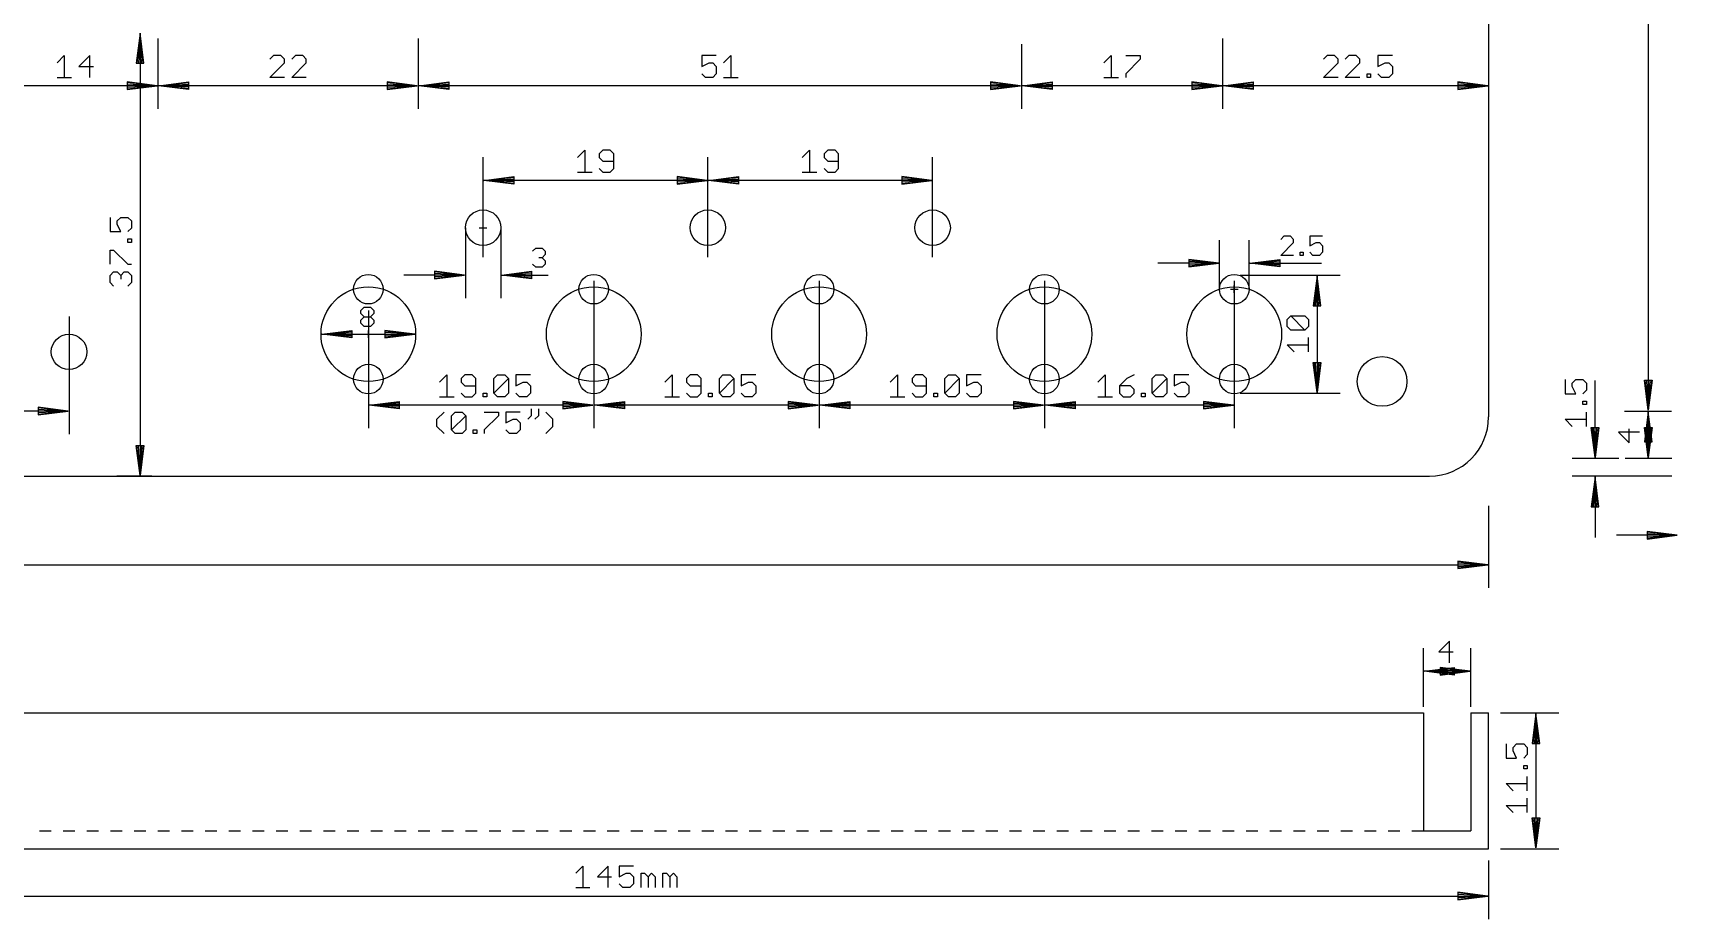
# Model space of a CAD drawing. Extents: x -9 to 622, y -48 to 444.
# Drawn here: x 166.9 to 305.9, y -47.5 to 27.5 of the extents above; entities that cross this region are included whole.
import ezdxf

# ---------------------------------------------------------------- set-up
doc = ezdxf.new("R2010")
doc.units = 0
for name, color, linetype in [('137', 1, 'CONTINUOUS'), ('20', 7, 'CONTINUOUS'), ('47', 2, 'CONTINUOUS')]:
    doc.layers.add(name, color=color, linetype=linetype)

msp = doc.modelspace()

# ---------------------------------------------------------------- linework, layer by layer
at = {"layer": '137'}
for p, q in [((170, 3.5), (170, -6.45)), ((169.935, -4.5), (84.565, -4.5)), ((169.935, -4.5), (167.4, -4.1808)), ((167.4, -4.1808), (167.4, -4.8192)), ((169.935, -4.5), (167.4, -4.24)), ((169.935, -4.5), (167.4, -4.37)), ((167.4, -4.8192), (169.935, -4.5)), ((167.4, -4.63), (169.935, -4.5)), ((167.4, -4.76), (169.935, -4.5))]:
    msp.add_line(p, q, dxfattribs=at)
msp.add_circle((170, 0.5), 1.5, dxfattribs=at)
at = {"layer": '20'}
for p, q in [((290, 65), (290, -5)), ((5, -10), (285, -10)), ((5.5, -30), (284.5, -30)), ((284.5, -30), (284.5, -40)), ((288.5, -30), (288.5, -40)), ((288.5, -30), (290, -30)), ((290, -41.5), (290, -30)), ((167.5, -40), (168.5, -40)), ((169.5, -40), (170.5, -40)), ((171.5, -40), (172.5, -40)), ((173.5, -40), (174.5, -40)), ((175.5, -40), (176.5, -40)), ((177.5, -40), (178.5, -40)), ((179.5, -40), (180.5, -40)), ((181.5, -40), (182.5, -40)), ((183.5, -40), (184.5, -40)), ((185.5, -40), (186.5, -40)), ((187.5, -40), (188.5, -40)), ((189.5, -40), (190.5, -40)), ((191.5, -40), (192.5, -40)), ((193.5, -40), (194.5, -40)), ((195.5, -40), (196.5, -40)), ((197.5, -40), (198.5, -40)), ((199.5, -40), (200.5, -40)), ((201.5, -40), (202.5, -40)), ((203.5, -40), (204.5, -40)), ((205.5, -40), (206.5, -40)), ((207.5, -40), (208.5, -40)), ((209.5, -40), (210.5, -40)), ((211.5, -40), (212.5, -40)), ((213.5, -40), (214.5, -40)), ((215.5, -40), (216.5, -40)), ((217.5, -40), (218.5, -40)), ((219.5, -40), (220.5, -40)), ((221.5, -40), (222.5, -40)), ((223.5, -40), (224.5, -40)), ((225.5, -40), (226.5, -40)), ((227.5, -40), (228.5, -40)), ((229.5, -40), (230.5, -40)), ((231.5, -40), (232.5, -40)), ((233.5, -40), (234.5, -40)), ((235.5, -40), (236.5, -40)), ((237.5, -40), (238.5, -40)), ((239.5, -40), (240.5, -40)), ((241.5, -40), (242.5, -40)), ((243.5, -40), (244.5, -40)), ((245.5, -40), (246.5, -40)), ((247.5, -40), (248.5, -40)), ((249.5, -40), (250.5, -40)), ((251.5, -40), (252.5, -40)), ((253.5, -40), (254.5, -40)), ((255.5, -40), (256.5, -40)), ((257.5, -40), (258.5, -40)), ((259.5, -40), (260.5, -40)), ((261.5, -40), (262.5, -40)), ((263.5, -40), (264.5, -40)), ((265.5, -40), (266.5, -40)), ((267.5, -40), (268.5, -40)), ((269.5, -40), (270.5, -40)), ((271.5, -40), (272.5, -40)), ((273.5, -40), (274.5, -40)), ((275.5, -40), (276.5, -40)), ((277.5, -40), (278.5, -40)), ((279.5, -40), (280.5, -40)), ((281.5, -40), (282.5, -40)), ((283.5, -40), (284.5, -40)), ((284.5, -40), (288.5, -40)), ((0, -41.5), (290, -41.5))]:
    msp.add_line(p, q, dxfattribs=at)
for centre, radius in [((205, 11), 1.5), ((224, 11), 1.5), ((243, 11), 1.5), ((195.3, 5.8), 1.25), ((214.35, 5.8), 1.25), ((233.4, 5.8), 1.25), ((252.45, 5.8), 1.25), ((268.5, 5.8), 1.25), ((195.3, 2), 4), ((214.35, 2), 4), ((233.4, 2), 4), ((252.45, 2), 4), ((268.5, 2), 4), ((281, -2), 2.1), ((195.3, -1.8), 1.25), ((214.35, -1.8), 1.25), ((233.4, -1.8), 1.25), ((252.45, -1.8), 1.25), ((268.5, -1.8), 1.25)]:
    msp.add_circle(centre, radius, dxfattribs=at)
msp.add_arc((285, -5), 5, 270, 0, dxfattribs=at)
at = {"layer": '47'}
for p, q in [((303.5, 64.435), (303.5, -4.435)), ((176, 27.435), (175.6808, 24.9)), ((176, 27.435), (175.74, 24.9)), ((176, 27.435), (175.87, 24.9)), ((176, 27.435), (176, -9.935)), ((176.3192, 24.9), (176, 27.435)), ((176.13, 24.9), (176, 27.435)), ((176.26, 24.9), (176, 27.435)), ((177.5, 27), (177.5, 21.05)), ((177.5, 26.5), (177.5, 21.05)), ((199.5, 27), (199.5, 21.05)), ((250.5, 26.5), (250.5, 21.05)), ((267.5, 27), (267.5, 21.05)), ((267.5, 26.5), (267.5, 21.05)), ((290, 27.5), (290, 21.05)), ((168.9829, 24.939), (169.5993, 25.5554)), ((169.5993, 25.5554), (169.5993, 23.7062)), ((171.7491, 25.5554), (170.8245, 24.6308)), ((171.7491, 23.7062), (171.7491, 25.5554)), ((187.2911, 25.5554), (186.9829, 25.2472)), ((187.9075, 25.5554), (187.2911, 25.5554)), ((188.2157, 25.2472), (187.9075, 25.5554)), ((188.2157, 24.939), (188.2157, 25.2472)), ((189.1327, 25.5554), (188.8245, 25.2472)), ((189.7491, 25.5554), (189.1327, 25.5554)), ((190.0573, 25.2472), (189.7491, 25.5554)), ((190.0573, 24.939), (190.0573, 25.2472)), ((199.5, 25.5), (199.5, 21.05)), ((224.7157, 25.5554), (223.4829, 25.5554)), ((223.4829, 25.5554), (223.4829, 24.6308)), ((225.3245, 24.939), (225.9409, 25.5554)), ((225.9409, 25.5554), (225.9409, 23.7062)), ((257.4829, 24.939), (258.0993, 25.5554)), ((258.0993, 25.5554), (258.0993, 23.7062)), ((259.3245, 25.5554), (260.5573, 25.5554)), ((260.5573, 25.2472), (259.3245, 24.0144)), ((260.5573, 25.5554), (260.5573, 25.2472)), ((276.3451, 25.5554), (276.0369, 25.2472)), ((276.9615, 25.5554), (276.3451, 25.5554)), ((277.2697, 25.2472), (276.9615, 25.5554)), ((277.2697, 24.939), (277.2697, 25.2472)), ((278.1866, 25.5554), (277.8784, 25.2472)), ((278.803, 25.5554), (278.1866, 25.5554)), ((279.1112, 25.2472), (278.803, 25.5554)), ((279.1112, 24.939), (279.1112, 25.2472)), ((281.8736, 25.5554), (280.6408, 25.5554)), ((280.6408, 25.5554), (280.6408, 24.6308)), ((168.9829, 23.7062), (170.2157, 23.7062)), ((170.8245, 24.6308), (172.0573, 24.6308)), ((175.6808, 24.9), (176.3192, 24.9)), ((186.9829, 23.7062), (188.2157, 24.939)), ((188.2157, 23.7062), (186.9829, 23.7062)), ((188.8245, 23.7062), (190.0573, 24.939)), ((190.0573, 23.7062), (188.8245, 23.7062)), ((223.4829, 24.6308), (224.0993, 24.939)), ((223.7911, 23.7062), (223.4829, 24.0144)), ((224.4075, 23.7062), (223.7911, 23.7062)), ((224.0993, 24.939), (224.4075, 24.939)), ((224.4075, 24.939), (224.7157, 24.6308)), ((224.7157, 24.0144), (224.4075, 23.7062)), ((224.7157, 24.6308), (224.7157, 24.0144)), ((225.3245, 23.7062), (226.5573, 23.7062)), ((250.5, 25), (250.5, 21.05)), ((257.4829, 23.7062), (258.7157, 23.7062)), ((259.3245, 24.0144), (259.3245, 23.7062)), ((276.0369, 23.7062), (277.2697, 24.939)), ((277.2697, 23.7062), (276.0369, 23.7062)), ((277.8784, 23.7062), (279.1112, 24.939)), ((279.1112, 23.7062), (277.8784, 23.7062)), ((279.72, 23.7062), (279.72, 24.0144)), ((279.72, 24.0144), (280.0282, 24.0144)), ((280.0282, 23.7062), (279.72, 23.7062)), ((280.0282, 24.0144), (280.0282, 23.7062)), ((280.6408, 24.6308), (281.2572, 24.939)), ((280.949, 23.7062), (280.6408, 24.0144)), ((281.5654, 23.7062), (280.949, 23.7062)), ((281.2572, 24.939), (281.5654, 24.939)), ((281.5654, 24.939), (281.8736, 24.6308)), ((281.8736, 24.0144), (281.5654, 23.7062)), ((281.8736, 24.6308), (281.8736, 24.0144)), ((177.435, 23), (163.565, 23)), ((177.435, 23), (174.9, 23.3192)), ((174.9, 23.3192), (174.9, 22.6808)), ((177.435, 23), (174.9, 23.26)), ((177.435, 23), (174.9, 23.13)), ((174.9, 22.6808), (177.435, 23)), ((174.9, 22.87), (177.435, 23)), ((174.9, 22.74), (177.435, 23)), ((177.565, 23), (180.1, 23.3192)), ((177.565, 23), (180.1, 23.26)), ((177.565, 23), (180.1, 23.13)), ((199.435, 23), (177.565, 23)), ((180.1, 22.6808), (177.565, 23)), ((180.1, 22.87), (177.565, 23)), ((180.1, 22.74), (177.565, 23)), ((180.1, 23.3192), (180.1, 22.6808)), ((199.435, 23), (196.9, 23.3192)), ((196.9, 23.3192), (196.9, 22.6808)), ((199.435, 23), (196.9, 23.26)), ((199.435, 23), (196.9, 23.13)), ((196.9, 22.6808), (199.435, 23)), ((196.9, 22.87), (199.435, 23)), ((196.9, 22.74), (199.435, 23)), ((199.565, 23), (202.1, 23.3192)), ((199.565, 23), (202.1, 23.26)), ((199.565, 23), (202.1, 23.13)), ((250.435, 23), (199.565, 23)), ((202.1, 22.6808), (199.565, 23)), ((202.1, 22.87), (199.565, 23)), ((202.1, 22.74), (199.565, 23)), ((202.1, 23.3192), (202.1, 22.6808)), ((250.435, 23), (247.9, 23.3192)), ((247.9, 23.3192), (247.9, 22.6808)), ((250.435, 23), (247.9, 23.26)), ((250.435, 23), (247.9, 23.13)), ((247.9, 22.6808), (250.435, 23)), ((247.9, 22.87), (250.435, 23)), ((247.9, 22.74), (250.435, 23)), ((250.565, 23), (253.1, 23.3192)), ((250.565, 23), (253.1, 23.26)), ((250.565, 23), (253.1, 23.13)), ((267.435, 23), (250.565, 23)), ((253.1, 22.6808), (250.565, 23)), ((253.1, 22.87), (250.565, 23)), ((253.1, 22.74), (250.565, 23)), ((253.1, 23.3192), (253.1, 22.6808)), ((267.435, 23), (264.9, 23.3192)), ((264.9, 23.3192), (264.9, 22.6808)), ((267.435, 23), (264.9, 23.26)), ((267.435, 23), (264.9, 23.13)), ((264.9, 22.6808), (267.435, 23)), ((264.9, 22.87), (267.435, 23)), ((264.9, 22.74), (267.435, 23)), ((267.565, 23), (270.1, 23.3192)), ((267.565, 23), (270.1, 23.26)), ((267.565, 23), (270.1, 23.13)), ((289.935, 23), (267.565, 23)), ((270.1, 22.6808), (267.565, 23)), ((270.1, 22.87), (267.565, 23)), ((270.1, 22.74), (267.565, 23)), ((270.1, 23.3192), (270.1, 22.6808)), ((289.935, 23), (287.4, 23.3192)), ((287.4, 23.3192), (287.4, 22.6808)), ((289.935, 23), (287.4, 23.26)), ((289.935, 23), (287.4, 23.13)), ((287.4, 22.6808), (289.935, 23)), ((287.4, 22.87), (289.935, 23)), ((287.4, 22.74), (289.935, 23)), ((205, 8.5), (205, 16.95)), ((212.9829, 16.939), (213.5993, 17.5554)), ((213.5993, 17.5554), (213.5993, 15.7062)), ((215.1327, 17.5554), (214.8245, 17.2472)), ((214.8245, 17.2472), (214.8245, 16.939)), ((214.8245, 16.939), (215.1327, 16.6308)), ((215.7491, 17.5554), (215.1327, 17.5554)), ((216.0573, 17.2472), (215.7491, 17.5554)), ((216.0573, 16.0144), (216.0573, 17.2472)), ((224, 8.5), (224, 16.95)), ((224, 8.5), (224, 16.95)), ((231.9829, 16.939), (232.5993, 17.5554)), ((232.5993, 17.5554), (232.5993, 15.7062)), ((234.1327, 17.5554), (233.8245, 17.2472)), ((233.8245, 17.2472), (233.8245, 16.939)), ((233.8245, 16.939), (234.1327, 16.6308)), ((234.7491, 17.5554), (234.1327, 17.5554)), ((235.0573, 17.2472), (234.7491, 17.5554)), ((235.0573, 16.0144), (235.0573, 17.2472)), ((243, 8.5), (243, 16.95)), ((205.065, 15), (207.6, 15.3192)), ((207.6, 15.3192), (207.6, 14.6808)), ((212.9829, 15.7062), (214.2157, 15.7062)), ((214.8245, 16.0144), (215.1327, 15.7062)), ((215.1327, 16.6308), (216.0573, 16.6308)), ((215.1327, 15.7062), (215.7491, 15.7062)), ((215.7491, 15.7062), (216.0573, 16.0144)), ((223.935, 15), (221.4, 15.3192)), ((221.4, 15.3192), (221.4, 14.6808)), ((224.065, 15), (226.6, 15.3192)), ((226.6, 15.3192), (226.6, 14.6808)), ((231.9829, 15.7062), (233.2157, 15.7062)), ((233.8245, 16.0144), (234.1327, 15.7062)), ((234.1327, 16.6308), (235.0573, 16.6308)), ((234.1327, 15.7062), (234.7491, 15.7062)), ((234.7491, 15.7062), (235.0573, 16.0144)), ((242.935, 15), (240.4, 15.3192)), ((240.4, 15.3192), (240.4, 14.6808)), ((205.065, 15), (207.6, 15.26)), ((205.065, 15), (207.6, 15.13)), ((223.935, 15), (205.065, 15)), ((207.6, 14.6808), (205.065, 15)), ((207.6, 14.87), (205.065, 15)), ((207.6, 14.74), (205.065, 15)), ((223.935, 15), (221.4, 15.26)), ((223.935, 15), (221.4, 15.13)), ((221.4, 14.6808), (223.935, 15)), ((221.4, 14.87), (223.935, 15)), ((221.4, 14.74), (223.935, 15)), ((224.065, 15), (226.6, 15.26)), ((224.065, 15), (226.6, 15.13)), ((242.935, 15), (224.065, 15)), ((226.6, 14.6808), (224.065, 15)), ((226.6, 14.87), (224.065, 15)), ((226.6, 14.74), (224.065, 15)), ((242.935, 15), (240.4, 15.26)), ((242.935, 15), (240.4, 15.13)), ((240.4, 14.6808), (242.935, 15)), ((240.4, 14.87), (242.935, 15)), ((240.4, 14.74), (242.935, 15)), ((173.4701, 11.8651), (173.4701, 10.6662)), ((174.0695, 11.5654), (174.3692, 11.8651)), ((174.0695, 11.2656), (174.0695, 11.5654)), ((174.3692, 10.6662), (174.0695, 11.2656)), ((174.3692, 11.8651), (174.9687, 11.8651)), ((174.9687, 11.8651), (175.2684, 11.5654)), ((175.2684, 11.5654), (175.2684, 10.9659)), ((205, 10.6808), (205, 11.3192)), ((173.4701, 10.6662), (174.3692, 10.6662)), ((175.2684, 10.9659), (174.9687, 10.6662)), ((174.9687, 9.7454), (174.9687, 10.0451)), ((174.9687, 10.0451), (175.2684, 10.0451)), ((175.2684, 9.7454), (174.9687, 9.7454)), ((175.2684, 10.0451), (175.2684, 9.7454)), ((203.5, 11), (203.5, 5.05)), ((204.6808, 11), (205.3192, 11)), ((206.5, 11), (206.5, 5.05)), ((267.25, 5.8), (267.25, 9.95)), ((269.75, 5.8), (269.75, 9.95)), ((272.6974, 10.2777), (272.4262, 10.0065)), ((272.4262, 8.6507), (273.5109, 9.7354)), ((273.2397, 10.2777), (272.6974, 10.2777)), ((273.5109, 10.0065), (273.2397, 10.2777)), ((273.5109, 9.7354), (273.5109, 10.0065)), ((275.9666, 10.2777), (274.8819, 10.2777)), ((274.8819, 10.2777), (274.8819, 9.4642)), ((274.8819, 9.4642), (275.4243, 9.7354)), ((275.4243, 9.7354), (275.6954, 9.7354)), ((275.6954, 9.7354), (275.9666, 9.4642)), ((173.4701, 7.9038), (173.4701, 9.1027)), ((173.4701, 9.1027), (173.7698, 9.1027)), ((173.7698, 9.1027), (174.9687, 7.9038)), ((209.1762, 9.0065), (209.4474, 9.2777)), ((209.4474, 9.2777), (209.9897, 9.2777)), ((209.9897, 8.4642), (209.7185, 8.4642)), ((209.9897, 9.2777), (210.2609, 9.0065)), ((210.2609, 8.7354), (209.9897, 8.4642)), ((209.9897, 8.4642), (210.2609, 8.193)), ((210.2609, 9.0065), (210.2609, 8.7354)), ((273.5109, 8.6507), (272.4262, 8.6507)), ((274.0634, 8.6507), (274.0634, 8.9219)), ((274.0634, 8.9219), (274.3345, 8.9219)), ((274.3345, 8.6507), (274.0634, 8.6507)), ((274.3345, 8.9219), (274.3345, 8.6507)), ((275.1531, 8.6507), (274.8819, 8.9219)), ((275.6954, 8.6507), (275.1531, 8.6507)), ((275.9666, 8.9219), (275.6954, 8.6507)), ((275.9666, 9.4642), (275.9666, 8.9219)), ((173.4701, 6.9614), (173.7698, 7.2612)), ((173.4701, 6.362), (173.4701, 6.9614)), ((173.7698, 7.2612), (174.0695, 7.2612)), ((174.0695, 7.2612), (174.3692, 6.9614)), ((174.3692, 6.9614), (174.669, 7.2612)), ((174.3692, 6.9614), (174.3692, 6.6617)), ((174.669, 7.2612), (174.9687, 7.2612)), ((174.9687, 7.9038), (175.2684, 7.9038)), ((174.9687, 7.2612), (175.2684, 6.9614)), ((175.2684, 6.9614), (175.2684, 6.362)), ((203.435, 7), (198.3, 7)), ((203.435, 7), (200.9, 7.3192)), ((200.9, 7.3192), (200.9, 6.6808)), ((203.435, 7), (200.9, 7.26)), ((203.435, 7), (200.9, 7.13)), ((200.9, 6.6808), (203.435, 7)), ((200.9, 6.87), (203.435, 7)), ((200.9, 6.74), (203.435, 7)), ((206.565, 7), (209.1, 7.3192)), ((206.565, 7), (209.1, 7.26)), ((206.565, 7), (209.1, 7.13)), ((206.565, 7), (210.5103, 7)), ((209.1, 6.6808), (206.565, 7)), ((209.1, 6.87), (206.565, 7)), ((209.1, 6.74), (206.565, 7)), ((209.1, 7.3192), (209.1, 6.6808)), ((209.4474, 7.6507), (209.1762, 7.9219)), ((209.9897, 7.6507), (209.4474, 7.6507)), ((210.2609, 7.9219), (209.9897, 7.6507)), ((210.2609, 8.193), (210.2609, 7.9219)), ((267.185, 8), (262.05, 8)), ((267.185, 8), (264.65, 8.3192)), ((264.65, 8.3192), (264.65, 7.6808)), ((267.185, 8), (264.65, 8.26)), ((267.185, 8), (264.65, 8.13)), ((264.65, 7.6808), (267.185, 8)), ((264.65, 7.87), (267.185, 8)), ((264.65, 7.74), (267.185, 8)), ((269, 7), (277.45, 7)), ((269.815, 8), (272.35, 8.3192)), ((269.815, 8), (272.35, 8.26)), ((269.815, 8), (272.35, 8.13)), ((269.815, 8), (275.8846, 8)), ((272.35, 7.6808), (269.815, 8)), ((272.35, 7.87), (269.815, 8)), ((272.35, 7.74), (269.815, 8)), ((272.35, 8.3192), (272.35, 7.6808)), ((173.7698, 6.0623), (173.4701, 6.362)), ((175.2684, 6.362), (174.9687, 6.0623)), ((214.35, 6.5), (214.35, -5.95)), ((233.4, 6.5), (233.4, -5.95)), ((252.45, 6.5), (252.45, -5.95)), ((268.1808, 5.8), (268.8192, 5.8)), ((268.5, 6.5), (268.5, -5.95)), ((268.5, 5.4808), (268.5, 6.1192)), ((275.5, 6.935), (275.1808, 4.4)), ((275.5, 6.935), (275.24, 4.4)), ((275.5, 6.935), (275.37, 4.4)), ((275.5, 6.935), (275.5, -2.935)), ((275.8192, 4.4), (275.5, 6.935)), ((275.63, 4.4), (275.5, 6.935)), ((275.76, 4.4), (275.5, 6.935)), ((194.6711, 4.0065), (194.9422, 4.2777)), ((194.9422, 4.2777), (195.4846, 4.2777)), ((195.4846, 4.2777), (195.7557, 4.0065)), ((275.1808, 4.4), (275.8192, 4.4)), ((194.6711, 3.7354), (194.6711, 4.0065)), ((194.9422, 3.4642), (194.6711, 3.7354)), ((194.6711, 3.193), (194.9422, 3.4642)), ((194.6711, 2.9219), (194.6711, 3.193)), ((194.9422, 2.6507), (194.6711, 2.9219)), ((194.9422, 3.4642), (195.4846, 3.4642)), ((195.3, 4), (195.3, -5.95)), ((195.7557, 3.7354), (195.4846, 3.4642)), ((195.4846, 3.4642), (195.7557, 3.193)), ((195.7557, 2.9219), (195.4846, 2.6507)), ((195.7557, 4.0065), (195.7557, 3.7354)), ((195.7557, 3.193), (195.7557, 2.9219)), ((214.35, 4), (214.35, -5.95)), ((233.4, 4), (233.4, -5.95)), ((252.45, 4), (252.45, -5.95)), ((272.9701, 3.2491), (273.2698, 3.5488)), ((272.9701, 2.6496), (272.9701, 3.2491)), ((273.2698, 3.5488), (274.4687, 3.5488)), ((274.4687, 2.3499), (273.2698, 3.5488)), ((274.4687, 3.5488), (274.7684, 3.2491)), ((274.7684, 3.2491), (274.7684, 2.6496)), ((191.3, 2), (191.3, 2)), ((191.365, 2), (193.9, 2.3192)), ((191.365, 2), (193.9, 2.26)), ((191.365, 2), (193.9, 2.13)), ((191.365, 2), (199.235, 2)), ((193.9, 1.6808), (191.365, 2)), ((193.9, 1.87), (191.365, 2)), ((193.9, 1.74), (191.365, 2)), ((193.9, 2.3192), (193.9, 1.6808)), ((195.4846, 2.6507), (194.9422, 2.6507)), ((194.9808, 2), (195.6192, 2)), ((195.3, 1.6808), (195.3, 2.3192)), ((199.235, 2), (196.7, 2.3192)), ((196.7, 2.3192), (196.7, 1.6808)), ((199.235, 2), (196.7, 2.26)), ((199.235, 2), (196.7, 2.13)), ((196.7, 1.6808), (199.235, 2)), ((196.7, 1.87), (199.235, 2)), ((196.7, 1.74), (199.235, 2)), ((199.3, 2), (199.3, 2)), ((273.2698, 2.3499), (272.9701, 2.6496)), ((274.4687, 2.3499), (273.2698, 2.3499)), ((274.7684, 2.6496), (274.4687, 2.3499)), ((274.7684, 0.5083), (274.7684, 1.7072)), ((273.5695, 0.5083), (272.9701, 1.1078)), ((272.9701, 1.1078), (274.7684, 1.1078)), ((275.5, -2.935), (275.1808, -0.4)), ((275.1808, -0.4), (275.8192, -0.4)), ((275.5, -2.935), (275.24, -0.4)), ((275.5, -2.935), (275.37, -0.4)), ((275.8192, -0.4), (275.5, -2.935)), ((275.63, -0.4), (275.5, -2.935)), ((275.76, -0.4), (275.5, -2.935)), ((201.3175, -2.061), (201.9339, -1.4446)), ((201.9339, -1.4446), (201.9339, -3.2938)), ((203.4672, -1.4446), (203.159, -1.7528)), ((203.159, -1.7528), (203.159, -2.061)), ((203.159, -2.061), (203.4672, -2.3692)), ((204.0836, -1.4446), (203.4672, -1.4446)), ((203.4672, -2.3692), (204.3918, -2.3692)), ((204.3918, -1.7528), (204.0836, -1.4446)), ((204.3918, -2.9856), (204.3918, -1.7528)), ((205.9214, -1.7528), (206.2296, -1.4446)), ((205.9214, -2.9856), (205.9214, -1.7528)), ((205.9214, -2.9856), (207.1542, -1.7528)), ((206.2296, -1.4446), (206.846, -1.4446)), ((206.846, -1.4446), (207.1542, -1.7528)), ((207.1542, -1.7528), (207.1542, -2.9856)), ((208.9957, -1.4446), (207.763, -1.4446)), ((207.763, -1.4446), (207.763, -2.3692)), ((207.763, -2.3692), (208.3794, -2.061)), ((208.3794, -2.061), (208.6876, -2.061)), ((208.6876, -2.061), (208.9957, -2.3692)), ((208.9957, -2.3692), (208.9957, -2.9856)), ((220.3675, -2.061), (220.9839, -1.4446)), ((220.9839, -1.4446), (220.9839, -3.2938)), ((222.5172, -1.4446), (222.209, -1.7528)), ((222.209, -1.7528), (222.209, -2.061)), ((222.209, -2.061), (222.5172, -2.3692)), ((223.1336, -1.4446), (222.5172, -1.4446)), ((222.5172, -2.3692), (223.4418, -2.3692)), ((223.4418, -1.7528), (223.1336, -1.4446)), ((223.4418, -2.9856), (223.4418, -1.7528)), ((224.9714, -1.7528), (225.2796, -1.4446)), ((224.9714, -2.9856), (224.9714, -1.7528)), ((224.9714, -2.9856), (226.2042, -1.7528)), ((225.2796, -1.4446), (225.896, -1.4446)), ((225.896, -1.4446), (226.2042, -1.7528)), ((226.2042, -1.7528), (226.2042, -2.9856)), ((228.0457, -1.4446), (226.813, -1.4446)), ((226.813, -1.4446), (226.813, -2.3692)), ((226.813, -2.3692), (227.4294, -2.061)), ((227.4294, -2.061), (227.7375, -2.061)), ((227.7375, -2.061), (228.0457, -2.3692)), ((228.0457, -2.3692), (228.0457, -2.9856)), ((239.4175, -2.061), (240.0339, -1.4446)), ((240.0339, -1.4446), (240.0339, -3.2938)), ((241.5672, -1.4446), (241.259, -1.7528)), ((241.259, -1.7528), (241.259, -2.061)), ((241.259, -2.061), (241.5672, -2.3692)), ((242.1836, -1.4446), (241.5672, -1.4446)), ((241.5672, -2.3692), (242.4918, -2.3692)), ((242.4918, -1.7528), (242.1836, -1.4446)), ((242.4918, -2.9856), (242.4918, -1.7528)), ((244.0214, -1.7528), (244.3296, -1.4446)), ((244.0214, -2.9856), (244.0214, -1.7528)), ((244.0214, -2.9856), (245.2542, -1.7528)), ((244.3296, -1.4446), (244.946, -1.4446)), ((244.946, -1.4446), (245.2542, -1.7528)), ((245.2542, -1.7528), (245.2542, -2.9856)), ((247.0957, -1.4446), (245.863, -1.4446)), ((245.863, -1.4446), (245.863, -2.3692)), ((245.863, -2.3692), (246.4794, -2.061)), ((246.4794, -2.061), (246.7876, -2.061)), ((246.7876, -2.061), (247.0957, -2.3692)), ((247.0957, -2.3692), (247.0957, -2.9856)), ((256.9675, -2.061), (257.5839, -1.4446)), ((257.5839, -1.4446), (257.5839, -3.2938)), ((259.4254, -1.7528), (258.809, -2.3692)), ((258.809, -2.3692), (258.809, -2.9856)), ((259.7336, -2.3692), (258.809, -2.3692)), ((260.0418, -1.4446), (259.4254, -1.7528)), ((260.0418, -2.6774), (259.7336, -2.3692)), ((260.0418, -2.9856), (260.0418, -2.6774)), ((261.5714, -1.7528), (261.8796, -1.4446)), ((261.5714, -2.9856), (261.5714, -1.7528)), ((261.5714, -2.9856), (262.8042, -1.7528)), ((261.8796, -1.4446), (262.496, -1.4446)), ((262.496, -1.4446), (262.8042, -1.7528)), ((262.8042, -1.7528), (262.8042, -2.9856)), ((264.6457, -1.4446), (263.413, -1.4446)), ((263.413, -1.4446), (263.413, -2.3692)), ((263.413, -2.3692), (264.0294, -2.061)), ((264.0294, -2.061), (264.3376, -2.061)), ((264.3376, -2.061), (264.6457, -2.3692)), ((264.6457, -2.3692), (264.6457, -2.9856)), ((296.4701, -1.8372), (296.4701, -3.036)), ((297.0695, -2.1369), (297.3692, -1.8372)), ((297.0695, -2.4366), (297.0695, -2.1369)), ((297.3692, -3.036), (297.0695, -2.4366)), ((297.3692, -1.8372), (297.9687, -1.8372)), ((297.9687, -1.8372), (298.2684, -2.1369)), ((298.2684, -2.7363), (297.9687, -3.036)), ((298.2684, -2.1369), (298.2684, -2.7363)), ((299, -8.435), (299, -1.9191)), ((303.5, -4.435), (303.1808, -1.9)), ((303.1808, -1.9), (303.8192, -1.9)), ((303.5, -4.435), (303.24, -1.9)), ((303.5, -4.435), (303.37, -1.9)), ((303.8192, -1.9), (303.5, -4.435)), ((303.63, -1.9), (303.5, -4.435)), ((303.76, -1.9), (303.5, -4.435)), ((195.365, -4), (197.9, -3.6808)), ((195.365, -4), (197.9, -3.74)), ((195.365, -4), (197.9, -3.87)), ((214.285, -4), (195.365, -4)), ((197.9, -4.3192), (195.365, -4)), ((197.9, -4.13), (195.365, -4)), ((197.9, -4.26), (195.365, -4)), ((197.9, -3.6808), (197.9, -4.3192)), ((201.3175, -3.2938), (202.5502, -3.2938)), ((203.159, -2.9856), (203.4672, -3.2938)), ((203.4672, -3.2938), (204.0836, -3.2938)), ((204.0836, -3.2938), (204.3918, -2.9856)), ((205.0006, -3.2938), (205.0006, -2.9856)), ((205.0006, -2.9856), (205.3088, -2.9856)), ((205.3088, -3.2938), (205.0006, -3.2938)), ((205.3088, -2.9856), (205.3088, -3.2938)), ((206.2296, -3.2938), (205.9214, -2.9856)), ((206.846, -3.2938), (206.2296, -3.2938)), ((207.1542, -2.9856), (206.846, -3.2938)), ((208.0712, -3.2938), (207.763, -2.9856)), ((208.6876, -3.2938), (208.0712, -3.2938)), ((208.9957, -2.9856), (208.6876, -3.2938)), ((214.285, -4), (211.75, -3.6808)), ((211.75, -3.6808), (211.75, -4.3192)), ((214.285, -4), (211.75, -3.74)), ((214.285, -4), (211.75, -3.87)), ((211.75, -4.3192), (214.285, -4)), ((211.75, -4.13), (214.285, -4)), ((211.75, -4.26), (214.285, -4)), ((214.415, -4), (216.95, -3.6808)), ((214.415, -4), (216.95, -3.74)), ((214.415, -4), (216.95, -3.87)), ((233.335, -4), (214.415, -4)), ((216.95, -4.3192), (214.415, -4)), ((216.95, -4.13), (214.415, -4)), ((216.95, -4.26), (214.415, -4)), ((216.95, -3.6808), (216.95, -4.3192)), ((220.3675, -3.2938), (221.6002, -3.2938)), ((222.209, -2.9856), (222.5172, -3.2938)), ((222.5172, -3.2938), (223.1336, -3.2938)), ((223.1336, -3.2938), (223.4418, -2.9856)), ((224.0506, -3.2938), (224.0506, -2.9856)), ((224.0506, -2.9856), (224.3588, -2.9856)), ((224.3588, -3.2938), (224.0506, -3.2938)), ((224.3588, -2.9856), (224.3588, -3.2938)), ((225.2796, -3.2938), (224.9714, -2.9856)), ((225.896, -3.2938), (225.2796, -3.2938)), ((226.2042, -2.9856), (225.896, -3.2938)), ((227.1212, -3.2938), (226.813, -2.9856)), ((227.7375, -3.2938), (227.1212, -3.2938)), ((228.0457, -2.9856), (227.7375, -3.2938)), ((233.335, -4), (230.8, -3.6808)), ((230.8, -3.6808), (230.8, -4.3192)), ((233.335, -4), (230.8, -3.74)), ((233.335, -4), (230.8, -3.87)), ((230.8, -4.3192), (233.335, -4)), ((230.8, -4.13), (233.335, -4)), ((230.8, -4.26), (233.335, -4)), ((233.465, -4), (236, -3.6808)), ((233.465, -4), (236, -3.74)), ((233.465, -4), (236, -3.87)), ((252.385, -4), (233.465, -4)), ((236, -4.3192), (233.465, -4)), ((236, -4.13), (233.465, -4)), ((236, -4.26), (233.465, -4)), ((236, -3.6808), (236, -4.3192)), ((239.4175, -3.2938), (240.6502, -3.2938)), ((241.259, -2.9856), (241.5672, -3.2938)), ((241.5672, -3.2938), (242.1836, -3.2938)), ((242.1836, -3.2938), (242.4918, -2.9856)), ((243.1006, -3.2938), (243.1006, -2.9856)), ((243.1006, -2.9856), (243.4088, -2.9856)), ((243.4088, -3.2938), (243.1006, -3.2938)), ((243.4088, -2.9856), (243.4088, -3.2938)), ((244.3296, -3.2938), (244.0214, -2.9856)), ((244.946, -3.2938), (244.3296, -3.2938)), ((245.2542, -2.9856), (244.946, -3.2938)), ((246.1712, -3.2938), (245.863, -2.9856)), ((246.7876, -3.2938), (246.1712, -3.2938)), ((247.0957, -2.9856), (246.7876, -3.2938)), ((252.385, -4), (249.85, -3.6808)), ((249.85, -3.6808), (249.85, -4.3192)), ((252.385, -4), (249.85, -3.74)), ((252.385, -4), (249.85, -3.87)), ((249.85, -4.3192), (252.385, -4)), ((249.85, -4.13), (252.385, -4)), ((249.85, -4.26), (252.385, -4)), ((252.515, -4), (255.05, -3.6808)), ((252.515, -4), (255.05, -3.74)), ((252.515, -4), (255.05, -3.87)), ((268.435, -4), (252.515, -4)), ((255.05, -4.3192), (252.515, -4)), ((255.05, -4.13), (252.515, -4)), ((255.05, -4.26), (252.515, -4)), ((255.05, -3.6808), (255.05, -4.3192)), ((256.9675, -3.2938), (258.2002, -3.2938)), ((258.809, -2.9856), (259.1172, -3.2938)), ((259.1172, -3.2938), (259.7336, -3.2938)), ((259.7336, -3.2938), (260.0418, -2.9856)), ((260.6506, -3.2938), (260.6506, -2.9856)), ((260.6506, -2.9856), (260.9588, -2.9856)), ((260.9588, -3.2938), (260.6506, -3.2938)), ((260.9588, -2.9856), (260.9588, -3.2938)), ((261.8796, -3.2938), (261.5714, -2.9856)), ((262.496, -3.2938), (261.8796, -3.2938)), ((262.8042, -2.9856), (262.496, -3.2938)), ((263.7212, -3.2938), (263.413, -2.9856)), ((264.3376, -3.2938), (263.7212, -3.2938)), ((264.6457, -2.9856), (264.3376, -3.2938)), ((268.435, -4), (265.9, -3.6808)), ((265.9, -3.6808), (265.9, -4.3192)), ((268.435, -4), (265.9, -3.74)), ((268.435, -4), (265.9, -3.87)), ((265.9, -4.3192), (268.435, -4)), ((265.9, -4.13), (268.435, -4)), ((265.9, -4.26), (268.435, -4)), ((269, -3), (277.45, -3)), ((296.4701, -3.036), (297.3692, -3.036)), ((297.9687, -3.9568), (297.9687, -3.6571)), ((297.9687, -3.6571), (298.2684, -3.6571)), ((298.2684, -3.9568), (297.9687, -3.9568)), ((298.2684, -3.6571), (298.2684, -3.9568)), ((201.1016, -5.1995), (201.701, -4.6001)), ((201.1016, -5.799), (201.1016, -5.1995)), ((202.3293, -4.8998), (202.629, -4.6001)), ((202.3293, -6.0987), (202.3293, -4.8998)), ((202.3293, -6.0987), (203.5282, -4.8998)), ((202.629, -4.6001), (203.2285, -4.6001)), ((203.2285, -4.6001), (203.5282, -4.8998)), ((203.5282, -4.8998), (203.5282, -6.0987)), ((205.0917, -4.6001), (206.2906, -4.6001)), ((206.2906, -4.8998), (205.0917, -6.0987)), ((206.2906, -4.6001), (206.2906, -4.8998)), ((208.1321, -4.6001), (206.9332, -4.6001)), ((206.9332, -4.6001), (206.9332, -5.4992)), ((206.9332, -5.4992), (207.5327, -5.1995)), ((207.5327, -5.1995), (207.8324, -5.1995)), ((207.8324, -5.1995), (208.1321, -5.4992)), ((208.1321, -5.4992), (208.1321, -6.0987)), ((209.0745, -4.8998), (208.7748, -5.1995)), ((209.0745, -4.3003), (209.0745, -4.8998)), ((209.674, -4.8998), (209.3743, -5.1995)), ((209.674, -4.3003), (209.674, -4.8998)), ((210.9089, -5.1995), (210.3095, -4.6001)), ((210.9089, -5.799), (210.9089, -5.1995)), ((297.0695, -5.7984), (296.4701, -5.199)), ((296.4701, -5.199), (298.2684, -5.199)), ((298.2684, -5.7984), (298.2684, -4.5995)), ((301.5, -4.5), (305.45, -4.5)), ((302.5, -4.5), (305.45, -4.5)), ((303.5, -4.565), (303.1808, -7.1)), ((303.5, -4.565), (303.24, -7.1)), ((303.5, -4.565), (303.37, -7.1)), ((303.5, -4.565), (303.5, -8.435)), ((303.8192, -7.1), (303.5, -4.565)), ((303.63, -7.1), (303.5, -4.565)), ((303.76, -7.1), (303.5, -4.565)), ((201.701, -6.3984), (201.1016, -5.799)), ((202.629, -6.3984), (202.3293, -6.0987)), ((203.2285, -6.3984), (202.629, -6.3984)), ((203.5282, -6.0987), (203.2285, -6.3984)), ((204.1709, -6.3984), (204.1709, -6.0987)), ((204.1709, -6.0987), (204.4706, -6.0987)), ((204.4706, -6.3984), (204.1709, -6.3984)), ((204.4706, -6.0987), (204.4706, -6.3984)), ((205.0917, -6.0987), (205.0917, -6.3984)), ((207.233, -6.3984), (206.9332, -6.0987)), ((207.8324, -6.3984), (207.233, -6.3984)), ((208.1321, -6.0987), (207.8324, -6.3984)), ((210.3095, -6.3984), (210.9089, -5.799)), ((299, -8.435), (298.6808, -5.9)), ((298.6808, -5.9), (299.3192, -5.9)), ((299, -8.435), (298.74, -5.9)), ((299, -8.435), (298.87, -5.9)), ((299.3192, -5.9), (299, -8.435)), ((299.13, -5.9), (299, -8.435)), ((299.26, -5.9), (299, -8.435)), ((302.7684, -6.2936), (300.9701, -6.2936)), ((300.9701, -6.2936), (301.8692, -7.1928)), ((301.8692, -7.1928), (301.8692, -5.9939)), ((303.5, -8.435), (303.1808, -5.9)), ((303.1808, -5.9), (303.8192, -5.9)), ((303.5, -8.435), (303.24, -5.9)), ((303.5, -8.435), (303.37, -5.9)), ((303.8192, -5.9), (303.5, -8.435)), ((303.63, -5.9), (303.5, -8.435)), ((303.76, -5.9), (303.5, -8.435)), ((176, -9.935), (175.6808, -7.4)), ((175.6808, -7.4), (176.3192, -7.4)), ((176, -9.935), (175.74, -7.4)), ((176, -9.935), (175.87, -7.4)), ((176.3192, -7.4), (176, -9.935)), ((176.13, -7.4), (176, -9.935)), ((176.26, -7.4), (176, -9.935)), ((303.1808, -7.1), (303.8192, -7.1)), ((301, -8.5), (297.05, -8.5)), ((305.5, -8.5), (301.55, -8.5)), ((177, -10), (174.05, -10)), ((305.5, -10), (297.05, -10)), ((299, -10.065), (298.6808, -12.6)), ((299, -10.065), (298.74, -12.6)), ((299, -10.065), (298.87, -12.6)), ((299, -10.065), (299, -15.2)), ((299.3192, -12.6), (299, -10.065)), ((299.13, -12.6), (299, -10.065)), ((299.26, -12.6), (299, -10.065)), ((290, -12.5), (290, -19.45)), ((298.6808, -12.6), (299.3192, -12.6)), ((305.935, -15), (300.8, -15)), ((305.935, -15), (303.4, -14.6808)), ((303.4, -14.6808), (303.4, -15.3192)), ((305.935, -15), (303.4, -14.74)), ((305.935, -15), (303.4, -14.87)), ((303.4, -15.3192), (305.935, -15)), ((303.4, -15.13), (305.935, -15)), ((303.4, -15.26), (305.935, -15)), ((0.065, -17.5), (289.935, -17.5)), ((289.935, -17.5), (287.4, -17.1808)), ((287.4, -17.1808), (287.4, -17.8192)), ((289.935, -17.5), (287.4, -17.24)), ((289.935, -17.5), (287.4, -17.37)), ((287.4, -17.8192), (289.935, -17.5)), ((287.4, -17.63), (289.935, -17.5)), ((287.4, -17.76), (289.935, -17.5)), ((284.5, -29.5), (284.5, -24.55)), ((286.7064, -23.9446), (285.7818, -24.8692)), ((285.7818, -24.8692), (287.0146, -24.8692)), ((286.7064, -25.7938), (286.7064, -23.9446)), ((288.5, -29.5), (288.5, -24.55)), ((284.565, -26.5), (287.1, -26.1808)), ((284.565, -26.5), (287.1, -26.24)), ((284.565, -26.5), (287.1, -26.37)), ((288.435, -26.5), (285.9, -26.1808)), ((285.9, -26.1808), (285.9, -26.8192)), ((288.435, -26.5), (285.9, -26.24)), ((288.435, -26.5), (285.9, -26.37)), ((287.1, -26.1808), (287.1, -26.8192)), ((288.435, -26.5), (284.565, -26.5)), ((287.1, -26.8192), (284.565, -26.5)), ((287.1, -26.63), (284.565, -26.5)), ((287.1, -26.76), (284.565, -26.5)), ((285.9, -26.8192), (288.435, -26.5)), ((285.9, -26.63), (288.435, -26.5)), ((285.9, -26.76), (288.435, -26.5)), ((291, -30), (295.95, -30)), ((294, -30.065), (293.6808, -32.6)), ((294, -30.065), (293.74, -32.6)), ((294, -30.065), (293.87, -32.6)), ((294, -30.065), (294, -41.435)), ((294.3192, -32.6), (294, -30.065)), ((294.13, -32.6), (294, -30.065)), ((294.26, -32.6), (294, -30.065)), ((291.4701, -32.6349), (291.4701, -33.8338)), ((292.0695, -32.9346), (292.3692, -32.6349)), ((292.0695, -33.2344), (292.0695, -32.9346)), ((292.3692, -33.8338), (292.0695, -33.2344)), ((292.3692, -32.6349), (292.9687, -32.6349)), ((292.9687, -32.6349), (293.2684, -32.9346)), ((293.2684, -32.9346), (293.2684, -33.5341)), ((293.6808, -32.6), (294.3192, -32.6)), ((291.4701, -33.8338), (292.3692, -33.8338)), ((293.2684, -33.5341), (292.9687, -33.8338)), ((292.9687, -34.7546), (292.9687, -34.4549)), ((292.9687, -34.4549), (293.2684, -34.4549)), ((293.2684, -34.4549), (293.2684, -34.7546)), ((292.0695, -36.5962), (291.4701, -35.9967)), ((291.4701, -35.9967), (293.2684, -35.9967)), ((293.2684, -34.7546), (292.9687, -34.7546)), ((293.2684, -36.5962), (293.2684, -35.3973)), ((293.2684, -38.4377), (293.2684, -37.2388)), ((292.0695, -38.4377), (291.4701, -37.8383)), ((291.4701, -37.8383), (293.2684, -37.8383)), ((294, -41.435), (293.6808, -38.9)), ((293.6808, -38.9), (294.3192, -38.9)), ((294, -41.435), (293.74, -38.9)), ((294, -41.435), (293.87, -38.9)), ((294.3192, -38.9), (294, -41.435)), ((294.13, -38.9), (294, -41.435)), ((294.26, -38.9), (294, -41.435)), ((291, -41.5), (295.95, -41.5)), ((212.8263, -43.5695), (213.4257, -42.9701)), ((213.4257, -42.9701), (213.4257, -44.7684)), ((215.567, -42.9701), (214.6678, -43.8692)), ((215.567, -44.7684), (215.567, -42.9701)), ((217.7083, -42.9701), (216.5094, -42.9701)), ((216.5094, -42.9701), (216.5094, -43.8692)), ((290, -42.5), (290, -47.45)), ((214.6678, -43.8692), (215.8667, -43.8692)), ((216.5094, -43.8692), (217.1088, -43.5695)), ((216.8091, -44.7684), (216.5094, -44.4687)), ((217.1088, -43.5695), (217.4086, -43.5695)), ((217.4086, -43.5695), (217.7083, -43.8692)), ((217.7083, -44.4687), (217.4086, -44.7684)), ((217.7083, -43.8692), (217.7083, -44.4687)), ((218.351, -44.7684), (218.351, -43.5695)), ((218.351, -43.5695), (218.6507, -43.5695)), ((218.6507, -43.5695), (218.9504, -43.8692)), ((218.9504, -43.8692), (219.2501, -43.5695)), ((218.9504, -43.8692), (218.9504, -44.7684)), ((219.2501, -43.5695), (219.5499, -43.8692)), ((219.5499, -43.8692), (219.5499, -44.7684)), ((220.1925, -44.7684), (220.1925, -43.5695)), ((220.1925, -43.5695), (220.4923, -43.5695)), ((220.4923, -43.5695), (220.792, -43.8692)), ((220.792, -43.8692), (221.0917, -43.5695)), ((220.792, -43.8692), (220.792, -44.7684)), ((221.0917, -43.5695), (221.3914, -43.8692)), ((221.3914, -43.8692), (221.3914, -44.7684)), ((145.065, -45.5), (289.935, -45.5)), ((212.8263, -44.7684), (214.0251, -44.7684)), ((217.4086, -44.7684), (216.8091, -44.7684)), ((289.935, -45.5), (287.4, -45.1808)), ((287.4, -45.1808), (287.4, -45.8192)), ((289.935, -45.5), (287.4, -45.24)), ((289.935, -45.5), (287.4, -45.37)), ((287.4, -45.8192), (289.935, -45.5)), ((287.4, -45.63), (289.935, -45.5)), ((287.4, -45.76), (289.935, -45.5))]:
    msp.add_line(p, q, dxfattribs=at)

doc.saveas('drawing.dxf')
